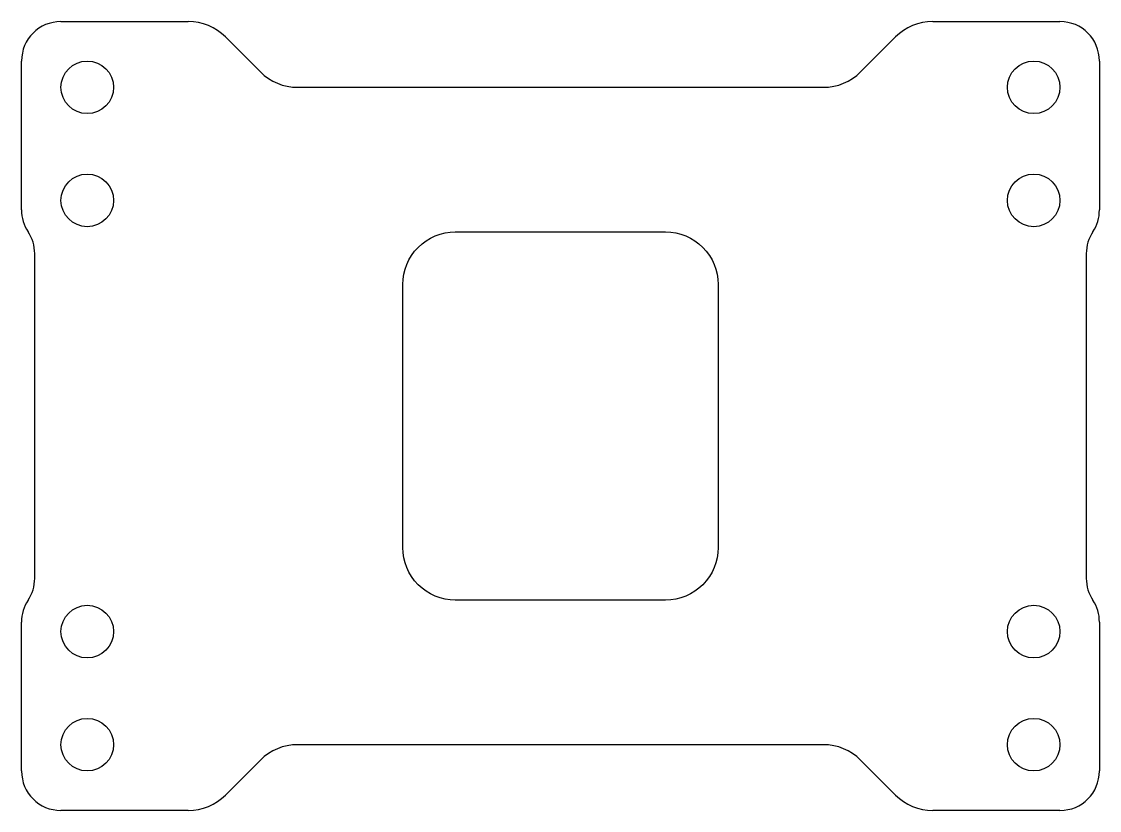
# Model space of a CAD drawing. Header units: millimetres. Extents: x 1.1 to 42.1, y 0.9 to 30.9.
import ezdxf

# ---------------------------------------------------------------- set-up
doc = ezdxf.new("R2010")
doc.units = ezdxf.units.MM
doc.header["$MEASUREMENT"] = 0

msp = doc.modelspace()

# ---------------------------------------------------------------- linework, layer by layer
for p, q in [((2.601, 30.883), (7.445, 30.883)), ((35.758, 30.883), (40.601, 30.883)), ((35.758, 30.883), (40.601, 30.883)), ((8.859, 30.297), (10.187, 28.969)), ((33.016, 28.969), (34.344, 30.297)), ((1.101, 23.719), (1.101, 29.383)), ((42.101, 29.383), (42.101, 23.719)), ((11.601, 28.383), (31.601, 28.383)), ((1.601, 9.706), (1.601, 22.06)), ((41.601, 22.06), (41.601, 9.706)), ((1.101, 2.383), (1.101, 8.048)), ((42.101, 8.048), (42.101, 2.383)), ((31.601, 3.383), (11.601, 3.383)), ((10.187, 2.797), (8.859, 1.469)), ((34.344, 1.469), (33.016, 2.797)), ((7.445, 0.883), (2.601, 0.883)), ((40.601, 0.883), (35.758, 0.883))]:
    msp.add_line(p, q)
msp.add_lwpolyline([(17.601, 22.883), (25.601, 22.883, -0.414214), (27.601, 20.883), (27.601, 10.883, -0.414214), (25.601, 8.883), (17.601, 8.883, -0.414214), (15.601, 10.883), (15.601, 20.883, -0.414214)], format="xyb", close=True)
for centre in [(3.601, 28.383), (39.601, 28.383), (3.601, 24.083), (39.601, 24.083), (3.601, 7.683), (39.601, 7.683), (3.601, 3.383), (3.601, 3.383), (39.601, 3.383), (39.601, 3.383)]:
    msp.add_circle(centre, 1)
for centre, radius, start, end in [((2.601, 29.383), 1.5, 90, 180), ((7.445, 28.883), 2, 45, 90), ((35.758, 28.883), 2, 90, 135), ((40.601, 29.383), 1.5, 0, 90), ((11.601, 30.383), 2, 225, 270), ((31.601, 30.383), 2, 270, 315), ((2.601, 23.719), 1.5, 180, 213.5573), ((40.601, 23.719), 1.5, 326.4427, 0), ((0.101, 22.06), 1.5, 0, 33.5573), ((43.101, 22.06), 1.5, 146.4427, 180), ((0.101, 9.706), 1.5, 326.4427, 0), ((43.101, 9.706), 1.5, 180, 213.5573), ((2.601, 8.048), 1.5, 146.4427, 180), ((40.601, 8.048), 1.5, 0, 33.5573), ((11.601, 1.383), 2, 90, 135), ((31.601, 1.383), 2, 45, 90), ((2.601, 2.383), 1.5, 180, 270), ((40.601, 2.383), 1.5, 270, 0), ((7.445, 2.883), 2, 270, 315), ((35.758, 2.883), 2, 225, 270)]:
    msp.add_arc(centre, radius, start, end)

doc.saveas('drawing.dxf')
